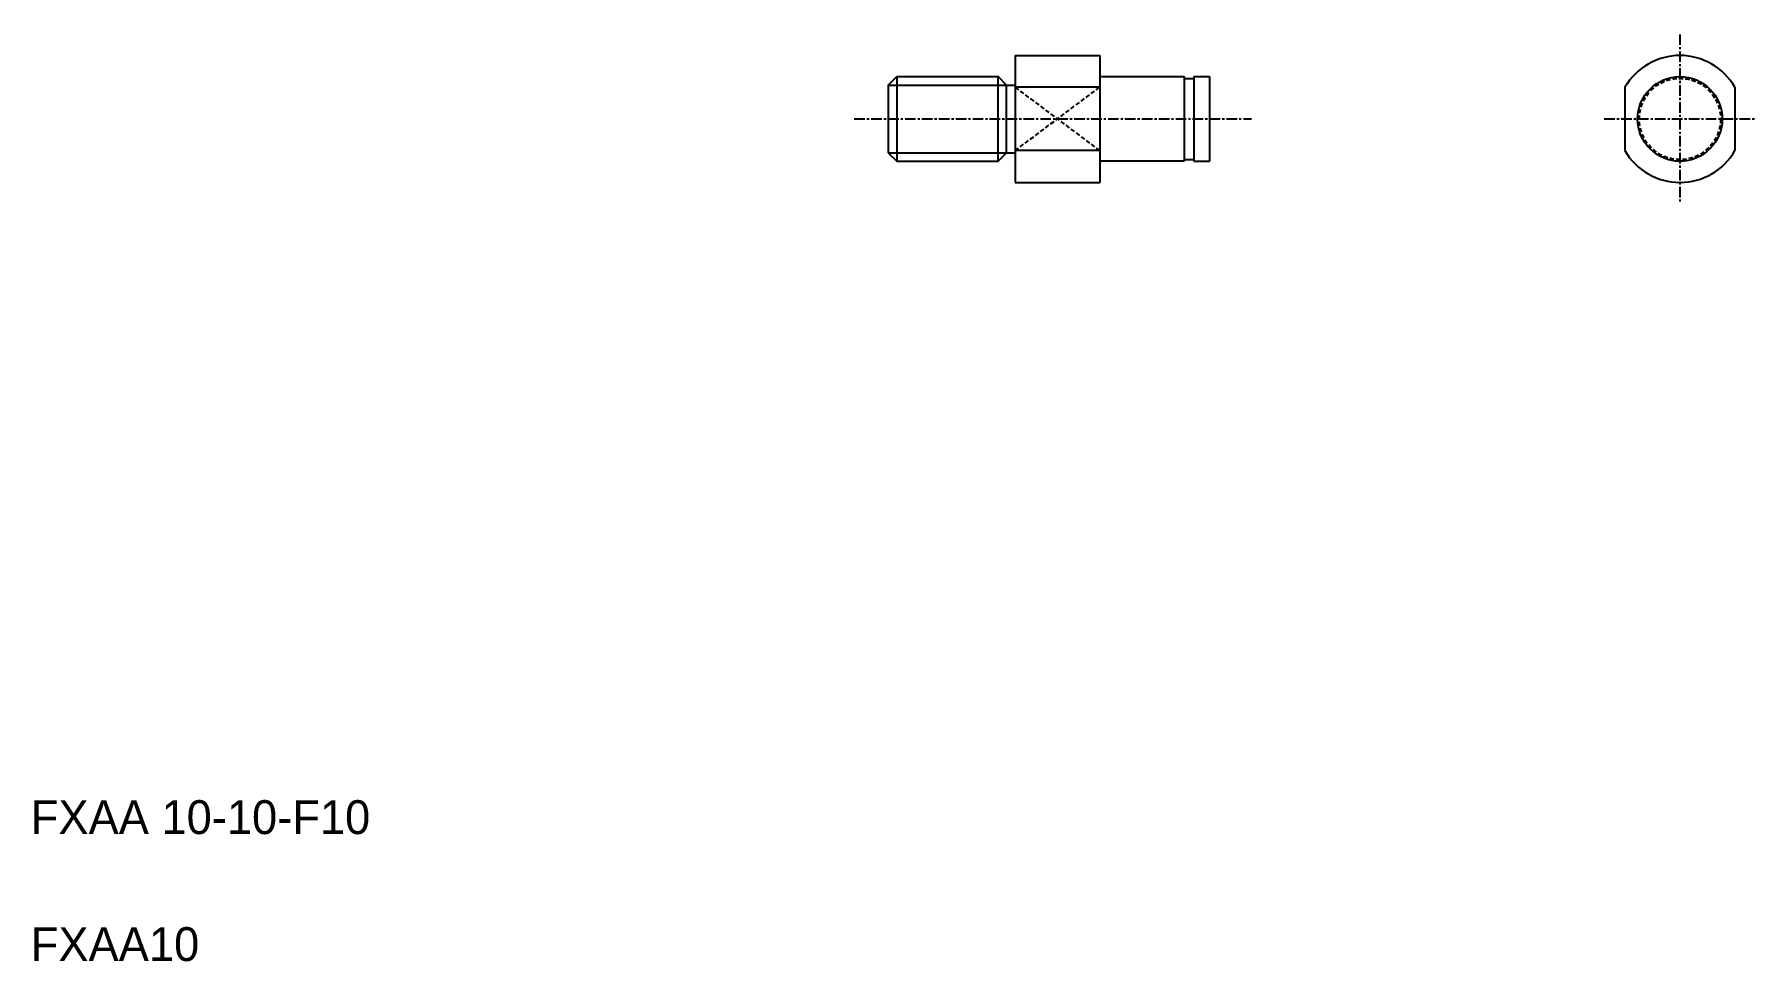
# Model space of a CAD drawing. Extents: x -49 to 154, y 75 to 185.
import ezdxf

# ---------------------------------------------------------------- set-up
doc = ezdxf.new("R2010")
doc.units = 0
doc.linetypes.add('CENTER', pattern=[2, 1.25, -0.25, 0.25, -0.25])
doc.linetypes.add('DASHED', pattern=[0.75, 0.5, -0.25])
doc.layers.get('0').update_dxf_attribs({"linetype": 'CONTINUOUS'})
doc.layers.add('CENTER', color=1, linetype='CENTER')

msp = doc.modelspace()

# ---------------------------------------------------------------- linework, layer by layer
at = {"color": 7, "linetype": 'CONTINUOUS'}
for p, q in [((66.8, 182.22), (66.8, 167.22)), ((66.8, 182.22), (76.8, 182.22)), ((76.8, 182.22), (76.8, 179.92)), ((51.8, 178.72), (52.8, 179.72)), ((52.8, 179.72), (52.8, 169.72)), ((52.8, 179.72), (64.8, 179.72)), ((64.8, 169.72), (64.8, 179.72)), ((65.8, 178.72), (64.8, 179.72)), ((76.8, 179.92), (76.8, 174.52)), ((77, 179.72), (86.8, 179.72)), ((79.45, 179.72), (79.45, 179.73)), ((81.9, 179.72), (81.9, 179.72)), ((86.8, 179.72), (86.8, 169.72)), ((86.8, 179.52), (87.95, 179.52)), ((87.95, 179.72), (89.8, 179.72)), ((87.95, 179.72), (87.95, 169.72)), ((89.8, 179.72), (89.8, 169.72)), ((51.8, 178.72), (51.8, 170.72)), ((65.8, 170.72), (65.8, 178.72)), ((65.8, 178.72), (66.8, 178.72)), ((76.8, 178.47), (66.8, 178.47)), ((138.9, 178.47), (138.9, 170.98)), ((151.9, 178.47), (151.9, 170.98)), ((76.8, 174.52), (76.8, 167.22)), ((76.8, 170.98), (66.8, 170.98)), ((51.8, 170.72), (52.8, 169.72)), ((52.8, 169.72), (64.8, 169.72)), ((64.8, 169.72), (65.8, 170.72)), ((65.8, 170.72), (66.8, 170.72)), ((86.8, 169.72), (77, 169.72)), ((86.8, 169.92), (87.95, 169.92)), ((87.95, 169.72), (89.8, 169.72)), ((66.8, 167.22), (76.8, 167.22))]:
    msp.add_line(p, q, dxfattribs=at)
at = {"color": 3, "linetype": 'CONTINUOUS'}
for p, q in [((51.8, 178.72), (65.8, 178.72)), ((51.8, 170.72), (65.8, 170.72))]:
    msp.add_line(p, q, dxfattribs=at)
at = {"color": 3, "linetype": 'DASHED'}
for p, q in [((66.8, 170.98), (76.8, 178.47)), ((66.8, 178.47), (76.8, 170.98))]:
    msp.add_line(p, q, dxfattribs=at)
at = {"color": 7, "linetype": 'CONTINUOUS'}
msp.add_circle((145.4, 174.72), 5, dxfattribs=at)
at = {"color": 3, "linetype": 'DASHED'}
msp.add_circle((145.4, 174.72), 4.8, dxfattribs=at)
at = {"color": 7, "linetype": 'CONTINUOUS'}
for centre, radius, start, end in [((145.4, 174.72), 7.5, 29.9264, 150.0736), ((77, 179.92), 0.2, 180, 270), ((145.4, 174.72), 7.5, 209.9264, 330.0736), ((77, 169.52), 0.2, 90, 180)]:
    msp.add_arc(centre, radius, start, end, dxfattribs=at)
at = {"layer": 'CENTER', "color": 1, "linetype": 'CENTER'}
for p, q in [((145.4, 184.71), (145.4, 164.74)), ((47.79, 174.72), (94.76, 174.72)), ((136.45, 174.72), (154.34, 174.72))]:
    msp.add_line(p, q, dxfattribs=at)

# ---------------------------------------------------------------- texts
at = {"color": 7, "linetype": 'CONTINUOUS'}
for s, p in [('FXAA 10-10-F10', (-49.57, 90.24)), ('FXAA10', (-49.57, 75.24))]:
    msp.add_text(s, height=4, dxfattribs=at).set_placement(p)

doc.saveas('drawing.dxf')
